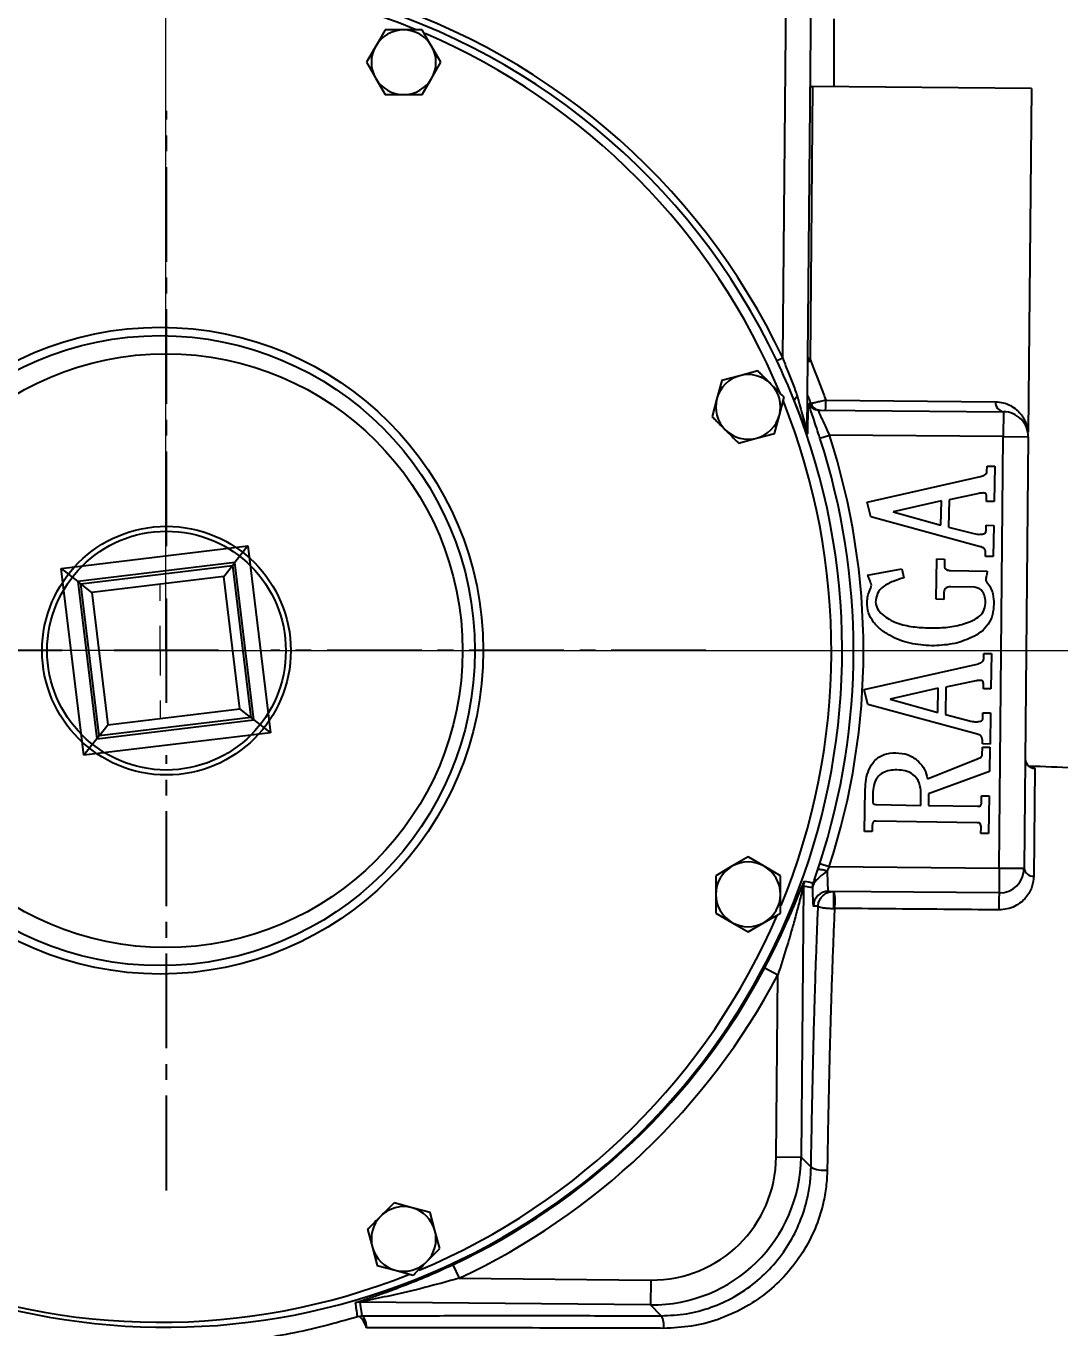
# Model space of a CAD drawing. Header units: millimetres. Extents: x 2055 to 5101, y 917 to 3070.
# Drawn here: x 3435.1 to 3643.1, y 1421.6 to 1683.2 of the extents above; entities that cross this region are included whole.
import ezdxf

# ---------------------------------------------------------------- set-up
doc = ezdxf.new("R2010")
doc.units = ezdxf.units.MM
doc.linetypes.add('CENTER2', pattern=[28.575, 19.05, -3.175, 3.175, -3.175])
for name, color, linetype, lineweight in [('10', 7, 'Continuous', 0), ('2细线层', 4, 'Continuous', 35), ('AM_5', 3, 'Continuous', 25)]:
    doc.layers.add(name, color=color, linetype=linetype, lineweight=lineweight)
doc.styles.add('SLDTEXTSTYLE1', font='txt.shx', dxfattribs={"width": 0.7, "bigfont": 'gbcbig.shx'})
doc.dimstyles.new('SLDDIMSTYLE12$0', dxfattribs={"dimtxt": 12, "dimasz": 10, "dimexe": 0, "dimexo": 0.0625, "dimgap": 0.875, "dimtad": 1, "dimdec": 1, "dimlfac": 1.8, "dimrnd": 1e-09, "dimzin": 12, "dimdsep": 46, "dimtxsty": 'SLDTEXTSTYLE1', "dimcen": 0.09, "dimdle": 8.16, "dimclrd": 3, "dimclre": 3, "dimadec": 0, "dimazin": 3, "dimtfac": 1, "dimtdec": 1, "dimtofl": 0, "dimtmove": 0, "dimatfit": 3, "dimfxl": 0, "dimfrac": 2, "dimtolj": 1, "dimlwd": 5, "dimlwe": 5, "dimarcsym": 0})

# ---------------------------------------------------------------- blocks, each defined once
blk = doc.blocks.new('*U53')
at = {"layer": '2细线层', "color": 0, "linetype": 'CENTER2', "lineweight": -3, "transparency": 16777216}
for p, q in [((0, 21), (0, 353.69)), ((-108.5, 0), (-21, 0)), ((21, 0), (108.5, 0)), ((0, -108.5), (0, -21))]:
    blk.add_line(p, q, dxfattribs=at)
at = {"layer": '2细线层', "color": 0, "linetype": 'Continuous', "lineweight": -3, "transparency": 16777216}
for p, q in [((0, -10.5), (0, 10.5)), ((-10.5, 0), (10.5, 0))]:
    blk.add_line(p, q, dxfattribs=at)
blk = doc.blocks.new('*D66')
at = {"layer": 'AM_5', "color": 3, "lineweight": 5, "transparency": 16777216}
blk.add_line((2946.14, 1469.75), (2946.14, 1785.82), dxfattribs=at)
at = {"layer": 'AM_5', "color": 3, "linetype": 'Continuous', "lineweight": 5, "transparency": 16777216}
for p, q in [((2956.14, 1785.82), (3453.26, 1785.82)), ((3463.26, 1557.75), (3463.26, 1785.82))]:
    blk.add_line(p, q, dxfattribs=at)
at = {"layer": 'AM_5', "color": 3, "transparency": 16777216}
for points in [[(2956.14, 1787.48), (2956.14, 1784.15), (2946.14, 1785.82)], [(3453.26, 1787.48), (3453.26, 1784.15), (3463.26, 1785.82)]]:
    blk.add_solid(points, dxfattribs=at)
at = {"layer": 'Defpoints', "color": 0, "transparency": 16777216}
for p in [(3463.26, 1785.82), (3463.26, 1557.69), (2946.14, 1469.69)]:
    blk.add_point(p, dxfattribs=at)
at = {"layer": 'AM_5', "color": 0, "transparency": 16777216, "insert": (3208.6, 1800.41), "char_height": 12, "width": 2.3333, "attachment_point": 5, "style": 'SLDTEXTSTYLE1'}
blk.add_mtext('\\A1;{\\H2.28571x;520}', dxfattribs=at)
blk = doc.blocks.new('*D67')
at = {"layer": 'AM_5', "color": 3, "lineweight": 5, "transparency": 16777216}
blk.add_line((3463.26, 1557.75), (3463.26, 1996.8), dxfattribs=at)
at = {"layer": 'AM_5', "color": 3, "linetype": 'Continuous', "lineweight": 5, "transparency": 16777216}
for p, q in [((3473.26, 1996.8), (3863.56, 1996.8)), ((3873.56, 1522.02), (3873.56, 1996.8))]:
    blk.add_line(p, q, dxfattribs=at)
at = {"layer": 'AM_5', "color": 3, "transparency": 16777216}
for points in [[(3473.26, 1998.46), (3473.26, 1995.13), (3463.26, 1996.8)], [(3863.56, 1998.46), (3863.56, 1995.13), (3873.56, 1996.8)]]:
    blk.add_solid(points, dxfattribs=at)
at = {"layer": 'Defpoints', "color": 0, "transparency": 16777216}
for p in [(3873.56, 1996.8), (3463.26, 1557.69), (3873.56, 1521.96)]:
    blk.add_point(p, dxfattribs=at)
at = {"layer": 'AM_5', "color": 0, "transparency": 16777216, "insert": (3668.41, 2011.39), "char_height": 12, "attachment_point": 5, "style": 'SLDTEXTSTYLE1'}
blk.add_mtext('\\A1;{\\H2.28571x;410}', dxfattribs=at)
blk = doc.blocks.new('*D70')
at = {"layer": 'AM_5', "color": 3, "lineweight": 5, "transparency": 16777216}
blk.add_line((3463.19, 1557.69), (3097.12, 1557.69), dxfattribs=at)
at = {"layer": 'AM_5', "color": 3, "linetype": 'Continuous', "lineweight": 5, "transparency": 16777216}
for p, q in [((3097.12, 1547.69), (3097.12, 1228.81)), ((3461.3, 1218.81), (3097.12, 1218.81))]:
    blk.add_line(p, q, dxfattribs=at)
at = {"layer": 'AM_5', "color": 3, "transparency": 16777216}
for points in [[(3095.45, 1547.69), (3098.79, 1547.69), (3097.12, 1557.69)], [(3095.45, 1228.81), (3098.79, 1228.81), (3097.12, 1218.81)]]:
    blk.add_solid(points, dxfattribs=at)
at = {"layer": 'Defpoints', "color": 0, "transparency": 16777216}
for p in [(3463.26, 1557.69), (3097.12, 1218.81), (3461.36, 1218.81)]:
    blk.add_point(p, dxfattribs=at)
at = {"layer": 'AM_5', "color": 0, "transparency": 16777216, "insert": (3082.53, 1329.07), "char_height": 12, "attachment_point": 5, "rotation": 90, "style": 'SLDTEXTSTYLE1'}
blk.add_mtext('\\A1;{\\H2.28571x;340}', dxfattribs=at)
blk = doc.blocks.new('*D71')
at = {"layer": 'AM_5', "color": 3, "lineweight": 5, "transparency": 16777216}
blk.add_line((3777.44, 1989.19), (3850.23, 1989.19), dxfattribs=at)
at = {"layer": 'AM_5', "color": 3, "linetype": 'Continuous', "lineweight": 5, "transparency": 16777216}
for p, q in [((3850.23, 1979.19), (3850.23, 1567.69)), ((3463.32, 1557.69), (3850.23, 1557.69))]:
    blk.add_line(p, q, dxfattribs=at)
at = {"layer": 'AM_5', "color": 3, "transparency": 16777216}
for points in [[(3848.56, 1979.19), (3851.89, 1979.19), (3850.23, 1989.19)], [(3848.56, 1567.69), (3851.89, 1567.69), (3850.23, 1557.69)]]:
    blk.add_solid(points, dxfattribs=at)
at = {"layer": 'Defpoints', "color": 0, "transparency": 16777216}
for p in [(3777.38, 1989.19), (3463.26, 1557.69), (3850.23, 1557.69)]:
    blk.add_point(p, dxfattribs=at)
at = {"layer": 'AM_5', "color": 0, "transparency": 16777216, "insert": (3835.64, 1800.84), "char_height": 12, "attachment_point": 5, "rotation": 90, "style": 'SLDTEXTSTYLE1'}
blk.add_mtext('\\A1;{\\H2.28571x;430}', dxfattribs=at)
blk = doc.blocks.new('*D72')
at = {"layer": 'AM_5', "color": 3, "lineweight": 5, "transparency": 16777216}
blk.add_line((3816.52, 1760.64), (3754.17, 1760.64), dxfattribs=at)
at = {"layer": 'AM_5', "color": 3, "linetype": 'Continuous', "lineweight": 5, "transparency": 16777216}
for p, q in [((3754.17, 1750.64), (3754.17, 1567.69)), ((3463.32, 1557.69), (3754.17, 1557.69))]:
    blk.add_line(p, q, dxfattribs=at)
at = {"layer": 'AM_5', "color": 3, "transparency": 16777216}
for points in [[(3752.5, 1750.64), (3755.84, 1750.64), (3754.17, 1760.64)], [(3752.5, 1567.69), (3755.84, 1567.69), (3754.17, 1557.69)]]:
    blk.add_solid(points, dxfattribs=at)
at = {"layer": 'Defpoints', "color": 0, "transparency": 16777216}
for p in [(3816.59, 1760.64), (3463.26, 1557.69), (3754.17, 1557.69)]:
    blk.add_point(p, dxfattribs=at)
at = {"layer": 'AM_5', "color": 0, "transparency": 16777216, "insert": (3739.58, 1659.16), "char_height": 12, "attachment_point": 5, "rotation": 90, "style": 'SLDTEXTSTYLE1'}
blk.add_mtext('\\A1;{\\H2.28571x;200}', dxfattribs=at)
blk = doc.blocks.new('*D80')
at = {"layer": 'AM_5', "color": 3, "lineweight": 5, "transparency": 16777216}
blk.add_line((3463.23, 1557.61), (3463.23, 1903.58), dxfattribs=at)
at = {"layer": 'AM_5', "color": 3, "linetype": 'Continuous', "lineweight": 5, "transparency": 16777216}
for p, q in [((3473.23, 1903.58), (3546.21, 1903.58)), ((3556.21, 1860.25), (3556.21, 1903.58))]:
    blk.add_line(p, q, dxfattribs=at)
at = {"layer": 'AM_5', "color": 3, "transparency": 16777216}
for points in [[(3473.23, 1905.25), (3473.23, 1901.92), (3463.23, 1903.58)], [(3546.21, 1905.25), (3546.21, 1901.92), (3556.21, 1903.58)]]:
    blk.add_solid(points, dxfattribs=at)
at = {"layer": 'Defpoints', "color": 0, "transparency": 16777216}
for p in [(3556.21, 1903.58), (3556.21, 1860.19), (3463.23, 1557.55)]:
    blk.add_point(p, dxfattribs=at)
at = {"layer": 'AM_5', "color": 0, "transparency": 16777216, "insert": (3509.72, 1910.46), "char_height": 12, "attachment_point": 5, "style": 'SLDTEXTSTYLE1'}
blk.add_mtext('\\A1;93', dxfattribs=at)
blk = doc.blocks.new('SW_CENTERMARKSYMBOL_12')
at = {"layer": '10', "color": 0}
for p, q in [((0, 1), (0, 1.35)), ((0, 0), (0, 0.5)), ((-1, 0), (-1.35, 0)), ((0, 0), (-0.5, 0)), ((0, 0), (0, -0.5)), ((0, 0), (0.5, 0)), ((1, 0), (1.35, 0)), ((0, -1), (0, -1.35))]:
    blk.add_line(p, q, dxfattribs=at)

msp = doc.modelspace()

# ---------------------------------------------------------------- linework, layer by layer
at = {"color": 7, "linetype": 'Continuous', "lineweight": 25}
for p, q in [((3587.306, 1616.554), (3588.089, 1701.116)), ((3593.089, 1701.069), (3592.171, 1601.917)), ((3597.656, 1671.026), (3597.656, 1684.688)), ((3507.317, 1682.449), (3505.441, 1679.199)), ((3516.699, 1679.199), (3514.823, 1682.449)), ((3505.441, 1679.199), (3503.565, 1675.949)), ((3518.576, 1675.949), (3516.699, 1679.199)), ((3503.565, 1675.949), (3505.441, 1672.699)), ((3516.699, 1672.699), (3518.576, 1675.949)), ((3505.441, 1672.699), (3507.317, 1669.449)), ((3514.823, 1669.449), (3516.699, 1672.699)), ((3593.311, 1671.066), (3592.803, 1616.193)), ((3592.811, 1671.071), (3593.311, 1671.066)), ((3637.309, 1670.659), (3593.311, 1671.066)), ((3637.309, 1670.659), (3636.67, 1601.635)), ((3586.111, 1615.986), (3587.306, 1616.554)), ((3592.699, 1615.876), (3592.298, 1615.697)), ((3592.308, 1616.739), (3592.699, 1615.876)), ((3575.036, 1611.983), (3574.065, 1608.358)), ((3578.661, 1612.954), (3575.036, 1611.983)), ((3582.286, 1613.925), (3578.661, 1612.954)), ((3574.065, 1608.358), (3573.093, 1604.733)), ((3586.622, 1604.993), (3587.593, 1608.618)), ((3592.356, 1606.923), (3592.277, 1601.259)), ((3595.956, 1608.039), (3630.11, 1607.723)), ((3585.65, 1601.368), (3586.622, 1604.993)), ((3594.438, 1606.053), (3631.708, 1605.708)), ((3631.708, 1605.708), (3631.661, 1600.708)), ((3578.401, 1599.426), (3582.026, 1600.397)), ((3582.026, 1600.397), (3585.65, 1601.368)), ((3594.782, 1600.414), (3596.683, 1601.032)), ((3631.661, 1600.708), (3596.683, 1601.032)), ((3630.859, 1513.993), (3631.661, 1600.708)), ((3631.661, 1600.708), (3636.661, 1600.662)), ((3636.661, 1600.662), (3635.859, 1513.947)), ((3628.376, 1593.686), (3628.397, 1594.799)), ((3628.397, 1594.799), (3629.933, 1594.774)), ((3629.933, 1594.774), (3629.813, 1587.647)), ((3604.303, 1587.541), (3627.05, 1592.66)), ((3626.741, 1589.265), (3620.741, 1588.004)), ((3628.278, 1587.672), (3628.292, 1588.582)), ((3605.046, 1584.559), (3604.303, 1587.541)), ((3619.203, 1587.82), (3609.512, 1585.572)), ((3619.126, 1582.893), (3619.203, 1587.82)), ((3620.741, 1588.004), (3620.653, 1582.499)), ((3629.813, 1587.647), (3628.278, 1587.672)), ((3626.83, 1578.626), (3605.046, 1584.559)), ((3609.512, 1585.572), (3619.126, 1582.893)), ((3620.653, 1582.499), (3625.751, 1581.205)), ((3628.18, 1581.776), (3628.201, 1582.889)), ((3628.201, 1582.889), (3629.737, 1582.864)), ((3629.737, 1582.864), (3629.631, 1576.588)), ((3442.212, 1574.194), (3479.758, 1578.736)), ((3479.758, 1578.736), (3477.144, 1575.402)), ((3479.758, 1578.736), (3484.3, 1541.19)), ((3477.144, 1575.402), (3445.546, 1571.58)), ((3476.675, 1574.804), (3477.144, 1575.402)), ((3480.966, 1543.804), (3477.144, 1575.402)), ((3618.16, 1568.01), (3618.294, 1576.126)), ((3618.294, 1576.126), (3619.83, 1576.101)), ((3619.83, 1576.101), (3619.806, 1574.705)), ((3628.095, 1576.613), (3628.108, 1577.383)), ((3629.631, 1576.588), (3628.095, 1576.613)), ((3442.212, 1574.194), (3445.546, 1571.58)), ((3446.754, 1536.648), (3442.212, 1574.194)), ((3446.144, 1571.111), (3476.675, 1574.804)), ((3474.932, 1572.581), (3476.675, 1574.804)), ((3476.675, 1574.804), (3480.368, 1544.274)), ((3604.34, 1572.857), (3611.249, 1574.11)), ((3611.249, 1574.11), (3611.682, 1572.345)), ((3621.012, 1573.811), (3628.444, 1573.688)), ((3445.546, 1571.58), (3449.368, 1539.982)), ((3446.144, 1571.111), (3445.546, 1571.58)), ((3448.367, 1569.368), (3446.144, 1571.111)), ((3449.838, 1540.58), (3446.144, 1571.111)), ((3474.932, 1572.581), (3448.367, 1569.368)), ((3478.145, 1546.017), (3474.932, 1572.581)), ((3625.867, 1570.437), (3621.094, 1570.514)), ((3448.367, 1569.368), (3451.581, 1542.803)), ((3619.696, 1567.985), (3618.16, 1568.01)), ((3619.712, 1569.178), (3619.696, 1567.985)), ((3627.742, 1556.02), (3627.763, 1557.133)), ((3627.763, 1557.133), (3629.298, 1557.108)), ((3629.298, 1557.108), (3629.179, 1549.981)), ((3603.668, 1549.875), (3626.416, 1554.994)), ((3604.411, 1546.893), (3603.668, 1549.875)), ((3618.569, 1550.155), (3608.877, 1547.906)), ((3618.491, 1545.227), (3618.569, 1550.155)), ((3620.106, 1550.338), (3620.018, 1544.833)), ((3626.106, 1551.599), (3620.106, 1550.338)), ((3627.643, 1550.006), (3627.657, 1550.916)), ((3629.179, 1549.981), (3627.643, 1550.006)), ((3626.195, 1540.96), (3604.411, 1546.893)), ((3608.877, 1547.906), (3618.491, 1545.227)), ((3480.368, 1544.274), (3449.838, 1540.58)), ((3451.581, 1542.803), (3478.145, 1546.017)), ((3480.368, 1544.274), (3478.145, 1546.017)), ((3480.368, 1544.274), (3480.966, 1543.804)), ((3620.018, 1544.833), (3625.116, 1543.539)), ((3627.546, 1544.11), (3627.567, 1545.223)), ((3627.567, 1545.223), (3629.102, 1545.198)), ((3629.102, 1545.198), (3628.996, 1538.922)), ((3449.368, 1539.982), (3480.966, 1543.804)), ((3449.838, 1540.58), (3451.581, 1542.803)), ((3480.966, 1543.804), (3484.3, 1541.19)), ((3484.3, 1541.19), (3446.754, 1536.648)), ((3449.368, 1539.982), (3446.754, 1536.648)), ((3449.838, 1540.58), (3449.368, 1539.982)), ((3627.46, 1538.947), (3627.473, 1539.717)), ((3628.996, 1538.922), (3627.46, 1538.947)), ((3627.42, 1536.765), (3627.445, 1538.3)), ((3627.445, 1538.3), (3628.981, 1538.275)), ((3628.981, 1538.275), (3628.898, 1533.385)), ((3616.438, 1531.954), (3626.61, 1535.98)), ((3637.996, 1534.015), (3637.796, 1512.377)), ((3628.898, 1533.385), (3616.629, 1528.902)), ((3603.764, 1521.347), (3603.901, 1529.774)), ((3605.423, 1528.898), (3605.398, 1527.336)), ((3615.056, 1526.589), (3615.094, 1529.023)), ((3616.629, 1528.902), (3616.591, 1526.564)), ((3627.26, 1526.979), (3627.285, 1528.514)), ((3627.285, 1528.514), (3628.821, 1528.489)), ((3628.821, 1528.489), (3628.697, 1520.94)), ((3606.179, 1526.735), (3615.056, 1526.589)), ((3616.591, 1526.564), (3626.457, 1526.403)), ((3626.4, 1523.107), (3606.122, 1523.439)), ((3605.3, 1521.322), (3603.764, 1521.347)), ((3605.316, 1522.515), (3605.3, 1521.322)), ((3627.162, 1520.965), (3627.178, 1522.158)), ((3628.697, 1520.94), (3627.162, 1520.965)), ((3580.343, 1516.214), (3577.093, 1514.338)), ((3583.593, 1514.338), (3580.343, 1516.214)), ((3577.093, 1514.338), (3573.843, 1512.461)), ((3586.843, 1512.461), (3583.593, 1514.338)), ((3594.363, 1513.688), (3594.768, 1514.927)), ((3594.768, 1514.927), (3596.669, 1514.309)), ((3596.669, 1514.309), (3596.261, 1513.413)), ((3596.669, 1514.309), (3630.859, 1513.993)), ((3630.859, 1513.993), (3630.813, 1508.993)), ((3630.859, 1513.993), (3635.859, 1513.947)), ((3591.492, 1510.364), (3590.988, 1455.892)), ((3593.271, 1510.045), (3591.492, 1510.364)), ((3630.813, 1508.993), (3596.498, 1509.311)), ((3573.843, 1504.956), (3577.093, 1503.079)), ((3583.593, 1503.079), (3586.843, 1504.956)), ((3594.425, 1506.33), (3593.472, 1506.339)), ((3597.551, 1505.874), (3597.729, 1505.875)), ((3577.093, 1503.079), (3580.343, 1501.203)), ((3580.343, 1501.203), (3583.593, 1503.079)), ((3583.68, 1493.959), (3586.33, 1492.557)), ((3585.991, 1455.938), (3586.33, 1492.557)), ((3585.991, 1455.938), (3590.988, 1455.892)), ((3590.988, 1455.892), (3593.003, 1453.839)), ((3512.752, 1445.714), (3509.128, 1446.685)), ((3516.377, 1444.743), (3512.752, 1445.714)), ((3517.349, 1441.118), (3516.377, 1444.743)), ((3503.82, 1441.378), (3504.792, 1437.753)), ((3518.32, 1437.493), (3517.349, 1441.118)), ((3504.792, 1437.753), (3505.763, 1434.128)), ((3505.763, 1434.128), (3509.388, 1433.157)), ((3520.945, 1434.258), (3522.214, 1431.542)), ((3509.388, 1433.157), (3513.013, 1432.186)), ((3522.214, 1431.542), (3560.776, 1431.185)), ((3560.776, 1431.185), (3560.73, 1426.189)), ((3501.4, 1426.61), (3501.449, 1426.643)), ((3560.73, 1426.189), (3502.266, 1426.73)), ((3502.266, 1426.73), (3502.643, 1423.979)), ((3562.887, 1423.991), (3560.73, 1426.189)), ((3501.785, 1423.862), (3502.643, 1423.979))]:
    msp.add_line(p, q, dxfattribs=at)
at = {"color": 7, "linetype": 'Continuous', "lineweight": 25, "flags": 128}
for points in [[(3592.59, 1607.336), (3592.74, 1607.336), (3592.999, 1607.335)], [(3503.626, 1421.551), (3503.436, 1422.052), (3503.22, 1422.518), (3502.984, 1422.934), (3502.736, 1423.285), (3502.484, 1423.562), (3502.236, 1423.754), (3502.001, 1423.855), (3501.785, 1423.862)]]:
    msp.add_lwpolyline(points, dxfattribs=at)
at = {"color": 7, "linetype": 'Continuous', "lineweight": 25}
for centre, radius in [((3462.087, 1557.692), 65), ((3462.087, 1557.692), 63.318), ((3463.256, 1557.692), 59.677), ((3463.366, 1557.696), 25), ((3463.366, 1557.696), 24)]:
    msp.add_circle(centre, radius, dxfattribs=at)
for centre, radius, start, end in [((3463.256, 1557.692), 142.619, 99.21632, 124.72319), ((3463.256, 1557.692), 135.984, 75.70908, 147.39827), ((3462.087, 1557.692), 135, 67.67066, 111.75176), ((3463.256, 1557.692), 135.984, 25.38422, 75.70908), ((3463.256, 1557.692), 137.307, 25.38422, 74.34127), ((3511.07, 1675.949), 6.5, 90, 150), ((3511.07, 1675.949), 6.5, 30, 90), ((3462.087, 1557.692), 135, 22.54914, 66.73848), ((3511.07, 1675.949), 6.5, 150, 210), ((3511.07, 1675.949), 6.5, 330, 30), ((3511.07, 1675.949), 6.5, 210, 270), ((3511.07, 1675.949), 6.5, 270, 330), ((3463.256, 1557.692), 135.984, 21.68503, 25.38422), ((3580.343, 1606.676), 6.5, 105, 165), ((3580.343, 1606.676), 6.5, 45, 105), ((3580.343, 1606.676), 6.5, 345, 45), ((3463.256, 1557.692), 135.984, 212.60173, 21.68503), ((3580.343, 1606.676), 6.5, 165, 225), ((3462.087, 1557.692), 135, 337.69714, 21.79497), ((3590.648, 1607.702), 1.059, 111.39304, 167.1143), ((3594.207, 1607.636), 1.983, 179.47244, 201.05593), ((3594.456, 1608.051), 1.999, 200.95852, 269.45897), ((3594.866, 1608.048), 1.999, 200.89746, 269.45904), ((3505.521, 1608.376), 90.435, 358.51936, 359.78652), ((3631.939, 1607.533), 1.839, 174.06389, 262.77702), ((3580.343, 1606.676), 6.5, 285, 345), ((3631.661, 1600.708), 5, 359.46975, 89.46975), ((3580.343, 1606.676), 6.5, 225, 285), ((3594.15, 1601.899), 1.979, 179.47216, 198.86257), ((3463.256, 1557.692), 138.29, 341.98662, 17.99488), ((3463.256, 1557.692), 140.289, 341.98662, 17.99488), ((3638.059, 1536.009), 1.996, 179.58251, 268.20441), ((3625.598, 1163.552), 371.068, 85.48139, 88.26805), ((3580.343, 1508.709), 6.5, 60, 120), ((3580.343, 1508.709), 6.5, 120, 180), ((3580.343, 1508.709), 6.5, 0, 60), ((3630.859, 1513.993), 5, 269.46975, 359.46975), ((3637.651, 1514.178), 1.807, 187.36353, 274.61362), ((3594.494, 1510.335), 3.002, 160.16978, 179.45781), ((3876.504, 3064.84), 1579.383, 259.610153, 259.675889), ((3593.969, 1510.896), 0.533, 165.65502, 200.31928), ((3580.343, 1508.709), 6.5, 180, 240), ((3580.343, 1508.709), 6.5, 300, 0), ((3596.471, 1506.312), 2.999, 89.48721, 179.4872), ((3570.73, 1507.453), 26.868, 356.6307, 3.94416), ((3589.834, 1507.278), 8.019, 349.92227, 14.61049), ((3753.013, 1505.769), 122.243, 178.48867, 180.0874), ((3462.087, 1557.692), 135, 292.70574, 336.77891), ((3580.343, 1508.709), 6.5, 240, 300), ((3463.256, 1557.692), 136.249, 295.04967, 332.11054), ((3463.256, 1557.692), 139.247, 295.04967, 332.11054), ((3595.527, 1458.891), 5.648, 243.45041, 277.40401), ((3511.07, 1439.436), 6.5, 75, 135), ((3511.07, 1439.436), 6.5, 15, 75), ((3511.07, 1439.436), 6.5, 135, 195), ((3511.07, 1439.436), 6.5, 315, 15), ((3511.07, 1439.436), 6.5, 195, 255), ((3511.07, 1439.436), 6.5, 255, 315), ((3462.087, 1557.692), 135, 247.60479, 291.73669), ((3502.238, 1423.728), 3.002, 89.48008, 106.21435), ((1685.318, 1170.587), 1834.04, 7.937744, 8.024427), ((3559.332, 1421.979), 4.085, 352.91867, 29.51419)]:
    msp.add_arc(centre, radius, start, end, dxfattribs=at)
for centre, major_axis, ratio, start_param, end_param in [((3596.544, 1514.31), (0.046, 5), 0.0558732, 1.7519417, 3.1415927), ((3593.546, 1514.338), (0.074, 8), 0.0349208, 2.1376065, 3.1415927), ((3560.977, 1456.2), (-21.033, 21.426), 0.9991879, 2.3568035, 3.9263818), ((3560.977, 1456.2), (-17.535, 17.862), 0.9987828, 2.3568035, 3.9263818)]:
    msp.add_ellipse(centre, major_axis=major_axis, ratio=ratio, start_param=start_param, end_param=end_param, dxfattribs=at)
for points, knots in [([(3511.07, 1682.449), (3510.13, 1682.449), (3508.871, 1682.449), (3507.631, 1682.449), (3507.317, 1682.449)], [0, 0, 0, 0, 0.7469333, 1, 1, 1, 1]), ([(3514.823, 1682.449), (3514.789, 1682.449), (3513.553, 1682.449), (3512.294, 1682.449), (3511.07, 1682.449)], [0, 0, 0, 0, 0.0269953, 1, 1, 1, 1]), ([(3507.317, 1669.449), (3507.631, 1669.449), (3508.871, 1669.449), (3510.13, 1669.449), (3511.07, 1669.449)], [0, 0, 0, 0, 0.2530667, 1, 1, 1, 1]), ([(3511.07, 1669.449), (3512.294, 1669.449), (3513.553, 1669.449), (3514.789, 1669.449), (3514.823, 1669.449)], [0, 0, 0, 0, 0.97300478, 1, 1, 1, 1]), ([(3587.306, 1616.554), (3587.614, 1615.689), (3588.247, 1613.911), (3589.393, 1611.341), (3589.975, 1609.564), (3590.262, 1608.688)], [0, 0, 0, 0, 0.3242836, 0.6667767, 1, 1, 1, 1]), ([(3592.699, 1615.876), (3592.711, 1615.883), (3592.738, 1615.9), (3592.772, 1615.956), (3592.798, 1616.056), (3592.801, 1616.141), (3592.803, 1616.193)], [0, 0, 0, 0, 0.1165665, 0.2655633, 0.5507628, 1, 1, 1, 1]), ([(3592.803, 1616.193), (3593.728, 1613.915), (3594.825, 1611.214), (3595.803, 1608.468), (3595.956, 1608.039)], [0, 0, 0, 0, 0.8435767, 1, 1, 1, 1]), ([(3584.939, 1611.272), (3584.274, 1611.937), (3583.384, 1612.827), (3582.508, 1613.704), (3582.286, 1613.925)], [0, 0, 0, 0, 0.7469333, 1, 1, 1, 1]), ([(3587.593, 1608.618), (3587.569, 1608.642), (3586.695, 1609.516), (3585.805, 1610.406), (3584.939, 1611.272)], [0, 0, 0, 0, 0.0269953, 1, 1, 1, 1]), ([(3592.277, 1601.259), (3592.272, 1601.252), (3592.262, 1601.238), (3592.184, 1601.404), (3592.073, 1601.673), (3591.896, 1602.122), (3591.624, 1602.831), (3591.143, 1604.091), (3590.476, 1605.816), (3589.902, 1607.233), (3589.616, 1607.939)], [0, 0, 0, 0, 0.0618743, 0.1258885, 0.1858688, 0.2517245, 0.3674616, 0.5021894, 0.7522187, 1, 1, 1, 1]), ([(3590.262, 1608.688), (3590.64, 1607.357), (3591.208, 1605.359), (3591.792, 1603.178), (3592.049, 1602.243), (3592.139, 1601.956), (3592.167, 1601.894), (3592.17, 1601.909), (3592.171, 1601.917)], [0, 0, 0, 0, 0.4986372, 0.7486356, 0.8737899, 0.9399385, 0.9701851, 1, 1, 1, 1]), ([(3592.222, 1607.409), (3592.237, 1607.363), (3592.287, 1607.208), (3592.342, 1607.02), (3592.352, 1606.955), (3592.356, 1606.923)], [0, 0, 0, 0, 0.1748949, 0.5997666, 1, 1, 1, 1]), ([(3592.999, 1607.335), (3592.885, 1607.636), (3592.645, 1608.27), (3592.378, 1608.892), (3592.239, 1609.219)], [0, 0, 0, 0, 0.4753838, 1, 1, 1, 1]), ([(3594.782, 1600.414), (3594.565, 1601.076), (3594.133, 1602.401), (3593.52, 1604.238), (3592.985, 1605.852), (3592.595, 1607.084), (3592.592, 1607.252), (3592.59, 1607.336)], [0, 0, 0, 0, 0.1865226, 0.3732572, 0.5600568, 0.779625, 1, 1, 1, 1]), ([(3595.956, 1608.039), (3595.604, 1607.955), (3594.897, 1607.786), (3593.969, 1607.564), (3593.309, 1607.406), (3593.04, 1607.343), (3593.007, 1607.336), (3592.999, 1607.335)], [0, 0, 0, 0, 0.2331196, 0.469709, 0.7023827, 0.9227288, 1, 1, 1, 1]), ([(3630.11, 1607.723), (3630.64, 1607.678), (3631.719, 1607.586), (3633.114, 1607.002), (3634.14, 1606.299), (3634.856, 1605.607), (3635.333, 1605.03), (3635.69, 1604.49), (3635.95, 1604.013), (3636.133, 1603.624), (3636.333, 1603.118), (3636.53, 1602.507), (3636.627, 1601.904), (3636.67, 1601.635)], [0, 0, 0, 0, 0.1628704, 0.3314217, 0.4993427, 0.5864084, 0.6692955, 0.7482557, 0.7935025, 0.8354185, 0.8741145, 0.9437361, 1, 1, 1, 1]), ([(3573.093, 1604.733), (3573.315, 1604.511), (3574.192, 1603.635), (3575.082, 1602.744), (3575.747, 1602.079)], [0, 0, 0, 0, 0.2530667, 1, 1, 1, 1]), ([(3594.438, 1606.053), (3594.431, 1606.032), (3594.417, 1605.991), (3594.541, 1605.666), (3594.76, 1605.168), (3595.158, 1604.301), (3595.817, 1602.908), (3596.394, 1601.658), (3596.683, 1601.032)], [0, 0, 0, 0, 0.124139, 0.2508584, 0.3709807, 0.5010025, 0.7503453, 1, 1, 1, 1]), ([(3575.747, 1602.079), (3576.613, 1601.214), (3577.502, 1600.324), (3578.377, 1599.449), (3578.401, 1599.426)], [0, 0, 0, 0, 0.9730048, 1, 1, 1, 1]), ([(3627.05, 1592.66), (3627.369, 1592.759), (3627.812, 1592.896), (3628.279, 1593.3), (3628.344, 1593.558), (3628.376, 1593.686)], [0, 0, 0, 0, 0.5601282, 0.7808039, 1, 1, 1, 1]), ([(3627.652, 1589.385), (3627.479, 1589.381), (3627.171, 1589.374), (3626.872, 1589.298), (3626.741, 1589.265)], [0, 0, 0, 0, 0.55976568, 1, 1, 1, 1]), ([(3628.292, 1588.582), (3628.291, 1588.709), (3628.29, 1588.887), (3628.241, 1589.109), (3628.146, 1589.281), (3627.914, 1589.358), (3627.739, 1589.376), (3627.652, 1589.385)], [0, 0, 0, 0, 0.3139199, 0.4380097, 0.5609066, 0.7790995, 1, 1, 1, 1]), ([(3625.751, 1581.205), (3625.947, 1581.163), (3626.296, 1581.089), (3626.652, 1581.073), (3626.809, 1581.066)], [0, 0, 0, 0, 0.5600892, 1, 1, 1, 1]), ([(3626.809, 1581.066), (3627.102, 1581.073), (3627.469, 1581.081), (3627.883, 1581.225), (3628.063, 1581.357), (3628.17, 1581.557), (3628.177, 1581.703), (3628.18, 1581.776)], [0, 0, 0, 0, 0.4997087, 0.6253075, 0.74988, 0.8749065, 1, 1, 1, 1]), ([(3628.108, 1577.383), (3628.09, 1577.569), (3628.055, 1577.941), (3627.59, 1578.467), (3627.118, 1578.566), (3626.83, 1578.626)], [0, 0, 0, 0, 0.2801792, 0.5598482, 1, 1, 1, 1]), ([(3605.156, 1570.832), (3605.042, 1571.224), (3604.839, 1571.928), (3604.493, 1572.572), (3604.34, 1572.857)], [0, 0, 0, 0, 0.5573748, 1, 1, 1, 1]), ([(3619.806, 1574.705), (3619.833, 1574.547), (3619.886, 1574.231), (3620.354, 1573.849), (3620.763, 1573.825), (3621.012, 1573.811)], [0, 0, 0, 0, 0.2792798, 0.559615, 1, 1, 1, 1]), ([(3628.444, 1573.688), (3628.391, 1573.375), (3628.295, 1572.816), (3628.18, 1572.26), (3628.129, 1572.016)], [0, 0, 0, 0, 0.5605094, 1, 1, 1, 1]), ([(3604.744, 1569.659), (3604.83, 1569.875), (3604.985, 1570.26), (3605.104, 1570.657), (3605.156, 1570.832)], [0, 0, 0, 0, 0.5601683, 1, 1, 1, 1]), ([(3611.682, 1572.345), (3610.952, 1572.122), (3609.493, 1571.676), (3607.582, 1570.723), (3606.189, 1569.222), (3606.018, 1568.018), (3605.932, 1567.416)], [0, 0, 0, 0, 0.2810763, 0.5615149, 0.7809411, 1, 1, 1, 1]), ([(3621.094, 1570.514), (3620.886, 1570.507), (3620.474, 1570.493), (3619.951, 1570.17), (3619.739, 1569.664), (3619.721, 1569.34), (3619.712, 1569.178)], [0, 0, 0, 0, 0.280911, 0.5582699, 0.7787555, 1, 1, 1, 1]), ([(3628.074, 1567.195), (3628.064, 1567.604), (3628.045, 1568.419), (3627.63, 1569.512), (3626.816, 1570.238), (3626.183, 1570.371), (3625.867, 1570.437)], [0, 0, 0, 0, 0.2808751, 0.5605628, 0.7799317, 1, 1, 1, 1]), ([(3628.129, 1572.016), (3628.135, 1571.893), (3628.146, 1571.671), (3628.297, 1571.512), (3628.364, 1571.442)], [0, 0, 0, 0, 0.5575041, 1, 1, 1, 1]), ([(3628.364, 1571.442), (3628.623, 1571.082), (3629.14, 1570.365), (3629.673, 1568.857), (3629.722, 1567.72), (3629.752, 1567.025)], [0, 0, 0, 0, 0.2802018, 0.5601492, 1, 1, 1, 1]), ([(3604.252, 1567.443), (3604.292, 1567.868), (3604.363, 1568.629), (3604.627, 1569.344), (3604.744, 1569.659)], [0, 0, 0, 0, 0.559723, 1, 1, 1, 1]), ([(3617.212, 1558.664), (3615.771, 1558.761), (3612.892, 1558.954), (3609.484, 1560.274), (3607.056, 1561.831), (3605.5, 1563.343), (3604.411, 1565.274), (3604.305, 1566.72), (3604.252, 1567.443)], [0, 0, 0, 0, 0.250198, 0.5000902, 0.6252933, 0.7503338, 0.8751628, 1, 1, 1, 1]), ([(3605.932, 1567.416), (3606.071, 1566.87), (3606.351, 1565.769), (3607.691, 1564.67), (3609.065, 1563.727), (3611.157, 1562.892), (3613.92, 1562.372), (3616.154, 1562.286), (3617.272, 1562.244)], [0, 0, 0, 0, 0.1232326, 0.2482824, 0.3735693, 0.4988535, 0.7492999, 1, 1, 1, 1]), ([(3629.752, 1567.025), (3629.7, 1566.321), (3629.597, 1564.915), (3628.709, 1562.957), (3627.251, 1561.392), (3624.793, 1560.004), (3621.433, 1558.847), (3618.619, 1558.725), (3617.212, 1558.664)], [0, 0, 0, 0, 0.1250629, 0.2499226, 0.3747956, 0.499904, 0.7499191, 1, 1, 1, 1]), ([(3617.272, 1562.244), (3618.354, 1562.267), (3620.518, 1562.314), (3623.172, 1562.889), (3625.226, 1563.579), (3626.649, 1564.352), (3627.833, 1565.566), (3627.993, 1566.653), (3628.074, 1567.195)], [0, 0, 0, 0, 0.2504412, 0.5008397, 0.6261308, 0.7511804, 0.8757098, 1, 1, 1, 1]), ([(3626.416, 1554.994), (3626.734, 1555.093), (3627.178, 1555.23), (3627.644, 1555.634), (3627.709, 1555.892), (3627.742, 1556.02)], [0, 0, 0, 0, 0.5601282, 0.7808039, 1, 1, 1, 1]), ([(3627.017, 1551.719), (3626.844, 1551.715), (3626.536, 1551.708), (3626.237, 1551.633), (3626.106, 1551.599)], [0, 0, 0, 0, 0.5597657, 1, 1, 1, 1]), ([(3627.657, 1550.916), (3627.656, 1551.043), (3627.655, 1551.221), (3627.606, 1551.443), (3627.512, 1551.615), (3627.279, 1551.692), (3627.105, 1551.71), (3627.017, 1551.719)], [0, 0, 0, 0, 0.31391986, 0.43800974, 0.56090663, 0.77909947, 1, 1, 1, 1]), ([(3626.175, 1543.4), (3626.467, 1543.407), (3626.834, 1543.415), (3627.248, 1543.559), (3627.428, 1543.691), (3627.535, 1543.891), (3627.542, 1544.037), (3627.546, 1544.11)], [0, 0, 0, 0, 0.4997087, 0.6253075, 0.74988, 0.8749065, 1, 1, 1, 1]), ([(3625.116, 1543.539), (3625.312, 1543.497), (3625.661, 1543.423), (3626.018, 1543.407), (3626.175, 1543.4)], [0, 0, 0, 0, 0.5600892, 1, 1, 1, 1]), ([(3627.473, 1539.717), (3627.455, 1539.903), (3627.42, 1540.275), (3626.955, 1540.801), (3626.483, 1540.9), (3626.195, 1540.96)], [0, 0, 0, 0, 0.2801792, 0.5598482, 1, 1, 1, 1]), ([(3603.901, 1529.774), (3603.935, 1530.452), (3604.002, 1531.808), (3604.551, 1533.785), (3605.668, 1535.652), (3607.625, 1537.014), (3609.232, 1537.116), (3610.038, 1537.166)], [0, 0, 0, 0, 0.187363, 0.3745086, 0.5612143, 0.7801737, 1, 1, 1, 1]), ([(3610.038, 1537.166), (3610.884, 1537.097), (3612.573, 1536.958), (3614.547, 1535.574), (3615.919, 1533.874), (3616.265, 1532.593), (3616.438, 1531.954)], [0, 0, 0, 0, 0.2803422, 0.5595546, 0.7801923, 1, 1, 1, 1]), ([(3626.61, 1535.98), (3626.816, 1536.07), (3627.102, 1536.194), (3627.376, 1536.502), (3627.406, 1536.677), (3627.42, 1536.765)], [0, 0, 0, 0, 0.5604742, 0.7797483, 1, 1, 1, 1]), ([(3610.263, 1533.723), (3609.775, 1533.708), (3608.799, 1533.677), (3607.392, 1533.197), (3606.178, 1532.175), (3605.529, 1530.617), (3605.459, 1529.472), (3605.423, 1528.898)], [0, 0, 0, 0, 0.1870992, 0.3738744, 0.5601486, 0.7795676, 1, 1, 1, 1]), ([(3615.094, 1529.023), (3615.038, 1529.741), (3614.926, 1531.173), (3613.677, 1532.876), (3611.947, 1533.618), (3610.825, 1533.688), (3610.263, 1533.723)], [0, 0, 0, 0, 0.27997044, 0.55873638, 0.77892779, 1, 1, 1, 1]), ([(3637.154, 1534.265), (3637.309, 1534.248), (3637.896, 1534.182), (3637.954, 1534.086), (3637.996, 1534.015)], [0, 0, 0, 0, 0.2647653, 1, 1, 1, 1]), ([(3605.398, 1527.336), (3605.403, 1527.266), (3605.412, 1527.125), (3605.505, 1526.926), (3605.767, 1526.745), (3606.009, 1526.739), (3606.179, 1526.735)], [0, 0, 0, 0, 0.187228, 0.3744391, 0.5604304, 1, 1, 1, 1]), ([(3626.457, 1526.403), (3626.563, 1526.403), (3626.773, 1526.402), (3627.073, 1526.488), (3627.233, 1526.729), (3627.251, 1526.895), (3627.26, 1526.979)], [0, 0, 0, 0, 0.2813469, 0.5592114, 0.7791941, 1, 1, 1, 1]), ([(3606.122, 1523.439), (3606.034, 1523.434), (3605.856, 1523.423), (3605.588, 1523.355), (3605.33, 1523.037), (3605.322, 1522.731), (3605.316, 1522.515)], [0, 0, 0, 0, 0.1871087, 0.3762615, 0.5609695, 1, 1, 1, 1]), ([(3627.178, 1522.158), (3627.177, 1522.291), (3627.176, 1522.555), (3627.051, 1522.939), (3626.715, 1523.089), (3626.505, 1523.101), (3626.4, 1523.107)], [0, 0, 0, 0, 0.2809541, 0.5584494, 0.7790389, 1, 1, 1, 1]), ([(3593.453, 1511.028), (3593.48, 1511.101), (3593.611, 1511.455), (3593.924, 1512.368), (3594.191, 1513.171), (3594.363, 1513.688)], [0, 0, 0, 0, 0.0857974, 0.4114987, 1, 1, 1, 1]), ([(3596.261, 1513.412), (3595.706, 1512.999), (3594.873, 1512.379), (3593.929, 1511.405), (3593.623, 1510.943), (3593.469, 1510.711)], [0, 0, 0, 0, 0.498626, 0.748287, 1, 1, 1, 1]), ([(3594.363, 1513.688), (3594.41, 1513.718), (3594.503, 1513.776), (3594.95, 1513.741), (3595.556, 1513.623), (3596.026, 1513.483), (3596.261, 1513.413)], [0, 0, 0, 0, 0.2500015, 0.500002, 0.7500015, 1, 1, 1, 1]), ([(3573.843, 1512.461), (3573.843, 1512.148), (3573.843, 1510.908), (3573.843, 1509.649), (3573.843, 1508.709)], [0, 0, 0, 0, 0.2530667, 1, 1, 1, 1]), ([(3583.68, 1493.959), (3584.507, 1495.562), (3586.161, 1498.767), (3588.093, 1502.946), (3589.588, 1506.402), (3590.59, 1508.819), (3591.251, 1510.445), (3591.587, 1511.238), (3591.645, 1511.318), (3591.67, 1511.353)], [0, 0, 0, 0, 0.2471586, 0.4942516, 0.6433281, 0.7917771, 0.8949186, 0.9533643, 1, 1, 1, 1]), ([(3591.492, 1510.364), (3591.485, 1510.351), (3591.472, 1510.33), (3591.401, 1510.099), (3591.204, 1509.367), (3590.769, 1507.666), (3590.131, 1505.235), (3589.203, 1501.843), (3587.972, 1497.606), (3586.906, 1494.328), (3586.33, 1492.557)], [0, 0, 0, 0, 0.0195494, 0.0331409, 0.0802873, 0.1758773, 0.3274564, 0.4794382, 0.7186455, 1, 1, 1, 1]), ([(3586.843, 1508.709), (3586.843, 1509.649), (3586.843, 1510.908), (3586.843, 1512.148), (3586.843, 1512.461)], [0, 0, 0, 0, 0.7469333, 1, 1, 1, 1]), ([(3593.271, 1510.045), (3593.271, 1510.049), (3593.276, 1510.382), (3593.365, 1510.706), (3593.453, 1511.028)], [0, 0, 0, 0, 0.0113379, 1, 1, 1, 1]), ([(3593.469, 1510.711), (3593.376, 1510.495), (3593.282, 1510.277), (3593.271, 1510.048), (3593.271, 1510.045)], [0, 0, 0, 0, 0.988646, 1, 1, 1, 1]), ([(3637.796, 1512.377), (3637.724, 1511.648), (3637.579, 1510.192), (3636.563, 1508.38), (3635.277, 1507.095), (3634.024, 1506.284), (3632.494, 1505.691), (3631.344, 1505.619), (3630.77, 1505.583)], [0, 0, 0, 0, 0.2498042, 0.4989794, 0.6243932, 0.7496271, 0.8750278, 1, 1, 1, 1]), ([(3573.843, 1508.709), (3573.843, 1507.484), (3573.843, 1506.226), (3573.843, 1504.989), (3573.843, 1504.956)], [0, 0, 0, 0, 0.97300478, 1, 1, 1, 1]), ([(3586.843, 1504.956), (3586.843, 1504.989), (3586.843, 1506.226), (3586.843, 1507.484), (3586.843, 1508.709)], [0, 0, 0, 0, 0.0269953, 1, 1, 1, 1]), ([(3594.425, 1506.33), (3594.425, 1506.333), (3594.425, 1506.339), (3594.425, 1506.349), (3594.426, 1506.362), (3594.427, 1506.38), (3594.428, 1506.407), (3594.431, 1506.45), (3594.437, 1506.516), (3594.448, 1506.619), (3594.473, 1506.781), (3594.532, 1507.047), (3594.711, 1507.579), (3595.15, 1508.287), (3595.889, 1508.887), (3596.584, 1509.174), (3597.095, 1509.287), (3597.394, 1509.297), (3597.534, 1509.301)], [0, 0, 0, 0, 0.00213552, 0.00466849, 0.00722082, 0.01116908, 0.01727817, 0.0267362, 0.04139976, 0.06421255, 0.1000087, 0.15744131, 0.25588711, 0.48966094, 0.70782428, 0.83342761, 0.92199918, 1, 1, 1, 1]), ([(3593.003, 1453.839), (3593.047, 1456.565), (3593.136, 1462.017), (3593.298, 1470.064), (3593.482, 1477.956), (3593.671, 1484.982), (3593.857, 1491.11), (3594.036, 1496.427), (3594.224, 1501.542), (3594.358, 1504.734), (3594.425, 1506.33)], [0, 0, 0, 0, 0.1393681, 0.2787363, 0.4221541, 0.565572, 0.6732645, 0.780957, 0.8904785, 1, 1, 1, 1]), ([(3594.425, 1506.33), (3594.425, 1506.329), (3594.425, 1506.328), (3594.425, 1506.327), (3594.426, 1506.325), (3594.427, 1506.323), (3594.429, 1506.319), (3594.432, 1506.314), (3594.438, 1506.305), (3594.45, 1506.291), (3594.476, 1506.269), (3594.537, 1506.232), (3594.72, 1506.157), (3595.163, 1506.052), (3595.905, 1505.955), (3596.601, 1505.903), (3597.112, 1505.881), (3597.411, 1505.876), (3597.551, 1505.874)], [0, 0, 0, 0, 0.0021399, 0.0046742, 0.0072301, 0.0111847, 0.0173054, 0.0267853, 0.0414922, 0.0643933, 0.100375, 0.1582086, 0.2575585, 0.4895782, 0.7074963, 0.833144, 0.9218448, 1, 1, 1, 1]), ([(3597.729, 1505.875), (3597.657, 1504.249), (3597.514, 1500.998), (3597.309, 1495.679), (3597.114, 1490.05), (3596.928, 1484.058), (3596.761, 1477.993), (3596.611, 1471.908), (3596.479, 1465.861), (3596.358, 1459.655), (3596.29, 1455.412), (3596.255, 1453.29)], [0, 0, 0, 0, 0.1129349, 0.2258698, 0.3411005, 0.4563312, 0.5741729, 0.6796968, 0.7852206, 0.8926103, 1, 1, 1, 1]), ([(3630.77, 1505.583), (3627.079, 1505.616), (3619.704, 1505.684), (3608.677, 1505.782), (3601.371, 1505.844), (3597.729, 1505.875)], [0, 0, 0, 0, 0.3344331, 0.6681512, 1, 1, 1, 1]), ([(3562.887, 1423.991), (3564.586, 1424.074), (3567.983, 1424.238), (3572.924, 1425.573), (3577.574, 1427.682), (3581.822, 1430.56), (3585.532, 1434.14), (3588.579, 1438.254), (3590.868, 1442.784), (3592.194, 1446.983), (3592.857, 1450.699), (3592.954, 1452.792), (3593.003, 1453.839)], [0, 0, 0, 0, 0.109353, 0.2187142, 0.3280632, 0.4374004, 0.546481, 0.6555284, 0.7606059, 0.865666, 0.9328316, 1, 1, 1, 1]), ([(3596.255, 1453.29), (3596.203, 1452.172), (3596.098, 1449.935), (3595.375, 1445.964), (3593.928, 1441.482), (3591.427, 1436.648), (3588.101, 1432.263), (3584.048, 1428.447), (3579.412, 1425.385), (3574.333, 1423.143), (3568.942, 1421.73), (3565.238, 1421.56), (3563.386, 1421.475)], [0, 0, 0, 0, 0.0664835, 0.1329651, 0.2373496, 0.3417564, 0.4506729, 0.5596283, 0.669444, 0.7792789, 0.8896403, 1, 1, 1, 1]), ([(3509.128, 1446.685), (3508.906, 1446.463), (3508.029, 1445.587), (3507.139, 1444.697), (3506.474, 1444.032)], [0, 0, 0, 0, 0.2530667, 1, 1, 1, 1]), ([(3506.474, 1444.032), (3505.608, 1443.166), (3504.718, 1442.276), (3503.844, 1441.402), (3503.82, 1441.378)], [0, 0, 0, 0, 0.9730048, 1, 1, 1, 1]), ([(3515.666, 1434.839), (3516.331, 1435.504), (3517.222, 1436.395), (3518.098, 1437.271), (3518.32, 1437.493)], [0, 0, 0, 0, 0.7469333, 1, 1, 1, 1]), ([(3501.449, 1426.643), (3501.583, 1426.696), (3501.848, 1426.801), (3503.062, 1427.209), (3504.932, 1427.834), (3508.037, 1428.914), (3511.852, 1430.342), (3516.411, 1432.195), (3519.435, 1433.571), (3520.945, 1434.258)], [0, 0, 0, 0, 0.0525833, 0.1042487, 0.233588, 0.352354, 0.5677926, 0.7842244, 1, 1, 1, 1]), ([(3513.013, 1432.186), (3513.036, 1432.209), (3513.911, 1433.084), (3514.801, 1433.974), (3515.666, 1434.839)], [0, 0, 0, 0, 0.0269953, 1, 1, 1, 1]), ([(3522.214, 1431.542), (3519.905, 1430.9), (3515.287, 1429.616), (3509.838, 1428.347), (3505.932, 1427.509), (3504.027, 1427.119), (3502.895, 1426.884), (3502.49, 1426.795), (3502.298, 1426.748), (3502.276, 1426.735), (3502.266, 1426.73)], [0, 0, 0, 0, 0.3307571, 0.661265, 0.7793778, 0.9018744, 0.946098, 0.9683612, 0.9854268, 1, 1, 1, 1]), ([(3481.486, 1419.288), (3483.784, 1419.666), (3488.286, 1420.406), (3495.061, 1421.929), (3499.523, 1423.212), (3501.785, 1423.862)], [0, 0, 0, 0, 0.3393773, 0.6649808, 1, 1, 1, 1]), ([(3502.643, 1423.979), (3507.537, 1423.994), (3517.325, 1424.024), (3532.313, 1424.037), (3547.489, 1424.03), (3557.755, 1424.004), (3562.887, 1423.991)], [0, 0, 0, 0, 0.24906391, 0.49812915, 0.74906425, 1, 1, 1, 1]), ([(3563.386, 1421.475), (3561.42, 1421.482), (3555.519, 1421.503), (3545.736, 1421.53), (3532.805, 1421.553), (3518.713, 1421.563), (3508.658, 1421.555), (3503.626, 1421.551)], [0, 0, 0, 0, 0.0968115, 0.2904543, 0.4843107, 0.7418988, 1, 1, 1, 1])]:
    msp.add_open_spline(points, degree=3, knots=knots, dxfattribs=at)
msp.add_open_spline([(3503.626, 1421.551), (3503.592, 1421.875), (3503.523, 1422.522), (3503.289, 1423.299), (3502.988, 1423.845), (3502.758, 1423.934), (3502.643, 1423.979)], degree=3, dxfattribs=at)

# ---------------------------------------------------------------- block references
at = {"layer": '10', "xscale": 10, "yscale": 10, "zscale": 10}
msp.add_blockref('SW_CENTERMARKSYMBOL_12', (3462.087, 1557.692), dxfattribs=at)
at = {"layer": '2细线层', "color": 1, "linetype": 'CENTER2', "lineweight": -3, "rotation": 90.00000000000001}
msp.add_blockref('*U53', (3463.366, 1557.696), dxfattribs=at)

# ---------------------------------------------------------------- dimensions: what is measured, and where the dimension line sits
at = {"layer": 'AM_5'}
for base, p1, p2, text, picture, middle in [((3873.559, 1996.798), (3463.256, 1557.692), (3873.559, 1521.96), '{\\H2.28571x;410}', '*D67', (3668.408, 1996.798)), ((3463.256, 1785.816), (2946.139, 1469.692), (3463.256, 1557.692), '{\\H2.28571x;520}', '*D66', (3208.602, 1785.816))]:
    dim = msp.add_linear_dim(base=base, p1=p1, p2=p2, text=text, dimstyle='SLDDIMSTYLE12$0', override={"dimlfac": 1}, dxfattribs=at)
    dim.commit()
    dim.dimension.update_dxf_attribs({"geometry": picture, "text_midpoint": middle, "dimtype": 160})
for base, p1, p2, text, picture, middle in [((3850.225, 1557.692), (3777.381, 1989.192), (3463.256, 1557.692), '{\\H2.28571x;430}', '*D71', (3850.225, 1800.836)), ((3754.169, 1557.692), (3816.587, 1760.635), (3463.256, 1557.692), '{\\H2.28571x;200}', '*D72', (3754.169, 1659.164)), ((3097.121, 1218.814), (3463.256, 1557.692), (3461.358, 1218.814), '{\\H2.28571x;340}', '*D70', (3097.121, 1329.073))]:
    dim = msp.add_linear_dim(base=base, p1=p1, p2=p2, angle=90, text=text, dimstyle='SLDDIMSTYLE12$0', override={"dimlfac": 1}, dxfattribs=at)
    dim.commit()
    dim.dimension.update_dxf_attribs({"geometry": picture, "text_midpoint": middle, "dimtype": 160})
dim = msp.add_linear_dim(base=(3556.212, 1903.582), p1=(3463.227, 1557.55), p2=(3556.212, 1860.192), dimstyle='SLDDIMSTYLE12$0', override={"dimlfac": 1, "dimpost": ''}, dxfattribs=at)
dim.commit()
dim.dimension.update_dxf_attribs({"geometry": '*D80', "text_midpoint": (3509.719, 1910.457)})

doc.saveas('drawing.dxf')
